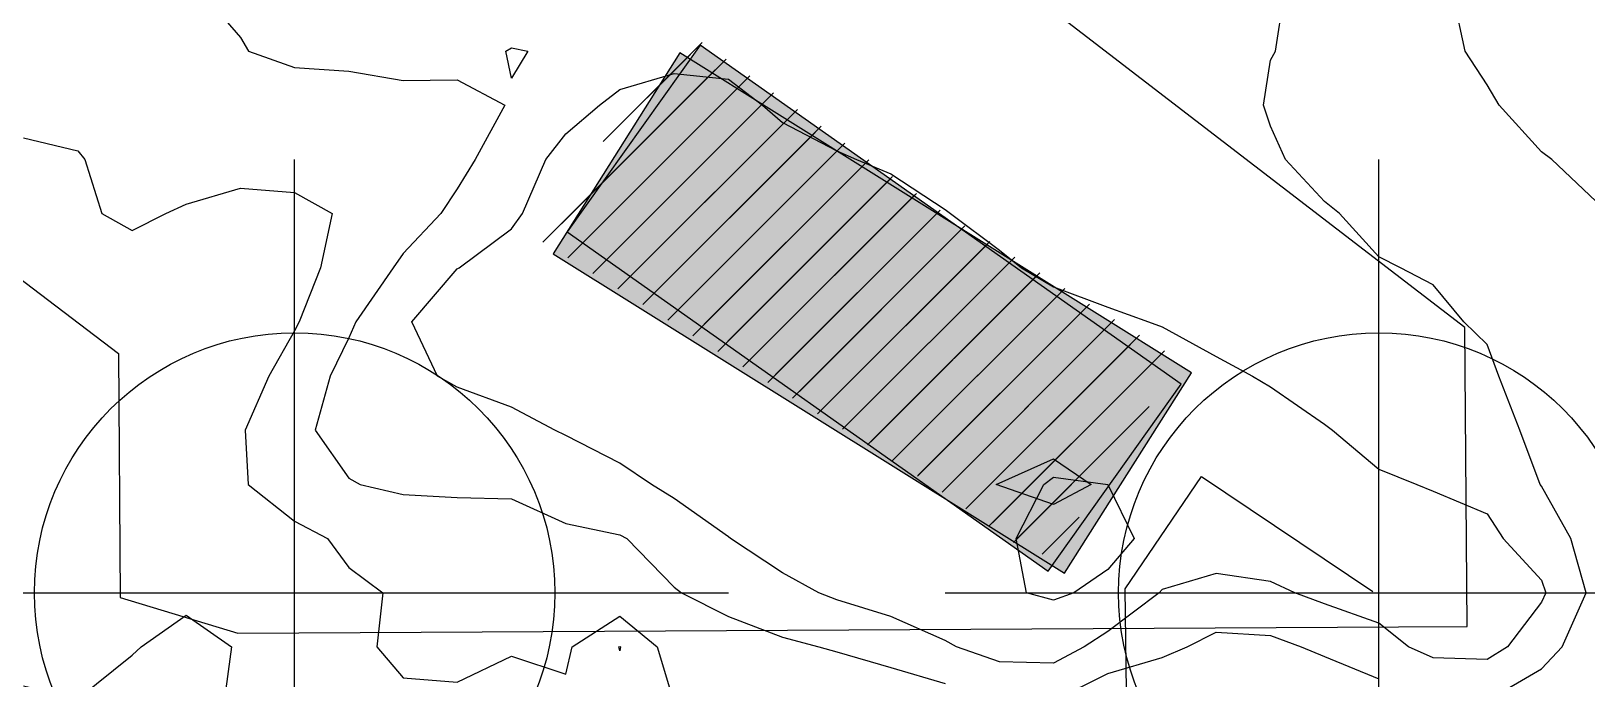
# Model space of a CAD drawing. Extents: x 6438959 to 7279357, y 1424492 to 2039161.
# Drawn here: x 6785889 to 6786750, y 1743135 to 1743494 of the extents above; entities that cross this region are included whole.
import ezdxf

# ---------------------------------------------------------------- set-up
doc = ezdxf.new("R2010")
doc.units = 21
for name, color, linetype in [('ADJOINING_PARCELS', 241, 'Continuous'), ('BUILDINGS', 9, 'Continuous'), ('CL_LOCAL', 4, 'Continuous'), ('CONTOUR_1FT', 251, 'Continuous'), ('CONTOUR_INDEX', 150, 'Continuous')]:
    doc.layers.add(name, color=color, linetype=linetype)

msp = doc.modelspace()

# ---------------------------------------------------------------- hatches: boundary and pattern name
at = {"layer": 'BUILDINGS_HATCH'}
for points in [[(6786460.92, 1743193.59), (6786531.19, 1743304.5), (6786247.96, 1743481.69), (6786177.99, 1743370.42)], [(6786185.62, 1743382.61), (6786451.92, 1743194.72), (6786525.53, 1743298.12), (6786259.23, 1743486.01)]]:
    msp.add_hatch(color=251, dxfattribs=at).paths.add_polyline_path(points)
at = {"layer": 'BUILDINGS_SHADOW'}
h = msp.add_hatch(dxfattribs=at)
h.set_pattern_fill('ANSI31', scale=5)
h.paths.add_polyline_path([(6786453.98, 1743200.79), (6786524.24, 1743311.69), (6786241.02, 1743488.88), (6786171.05, 1743377.62)])
h = msp.add_hatch(dxfattribs=at)
h.set_pattern_fill('ANSI31', scale=5)
h.paths.add_polyline_path([(6786178.68, 1743389.81), (6786444.97, 1743201.92), (6786518.58, 1743305.31), (6786252.29, 1743493.2)])

# ---------------------------------------------------------------- linework, layer by layer
at = {"layer": 'ADJOINING_PARCELS'}
msp.add_lwpolyline([(6785390.51, 1744323.27), (6785393.8, 1743812.07), (6785395.12, 1743632.38), (6785596.19, 1743633.48), (6785597.02, 1743513.5), (6785675.96, 1743513.79), (6785721.35, 1743479.38), (6785937.39, 1743315.11), (6785938.34, 1743180.03), (6786003.38, 1743160.35), (6786645.84, 1743163.8), (6786683.77, 1743164.11), (6786682.41, 1743329.59), (6786644.24, 1743358.95), (6786060.62, 1743807.87), (6785390.51, 1744323.27)], close=True, dxfattribs=at)
at = {"layer": 'BUILDINGS'}
for points in [[(6786460.92, 1743193.59), (6786531.19, 1743304.5), (6786247.96, 1743481.69), (6786177.99, 1743370.42), (6786460.92, 1743193.59)], [(6786185.62, 1743382.61), (6786451.92, 1743194.72), (6786525.53, 1743298.12), (6786259.23, 1743486.01), (6786185.62, 1743382.61)]]:
    msp.add_lwpolyline(points, close=True, dxfattribs=at)
at = {"layer": 'CL_LOCAL'}
msp.add_lwpolyline([(6786495.4, 1743114.24), (6786494.5, 1743184.84), (6786536.64, 1743247.08), (6786631.47, 1743183.45)], dxfattribs=at)
at = {"layer": 'CONTOUR_1FT'}
for points, elevation in [([(6786784.88, 1743410.42), (6786754.88, 1743399.61), (6786730.56, 1743422.69), (6786724.88, 1743426.89), (6786701.43, 1743452.69), (6786694.88, 1743463.94), (6786682.64, 1743482.69), (6786676.26, 1743512.69), (6786694.88, 1743524.69), (6786724.88, 1743522.31), (6786751.73, 1743512.69), (6786754.88, 1743511.26), (6786784.88, 1743486.98), (6786788.31, 1743482.69), (6786801.91, 1743452.69), (6786796.13, 1743422.69), (6786784.88, 1743410.42)], 327), ([(6785985.6, 1743512.69), (6786004.88, 1743490.19), (6786009.38, 1743482.69), (6786034.88, 1743473.58), (6786064.88, 1743471.44), (6786094.88, 1743466.27), (6786124.88, 1743466.73), (6786151.28, 1743452.69), (6786134.76, 1743422.69), (6786124.88, 1743406.44), (6786115.84, 1743392.69), (6786094.88, 1743370.52), (6786089.32, 1743362.69), (6786068.67, 1743332.69), (6786064.88, 1743323.83), (6786054.55, 1743302.69), (6786046.28, 1743272.69), (6786064.88, 1743246.12), (6786071.2, 1743242.69), (6786094.88, 1743237.06), (6786124.88, 1743235.43), (6786154.88, 1743234.8), (6786184.88, 1743221.09), (6786214.88, 1743214.74), (6786218.73, 1743212.69), (6786244.88, 1743185.85), (6786249.02, 1743182.69), (6786274.88, 1743169.53), (6786304.88, 1743158.14), (6786324.88, 1743152.69), (6786334.88, 1743149.93), (6786364.88, 1743141.37), (6786394.88, 1743132.54)], 328), ([(6786694.88, 1743123.14), (6786724.88, 1743140.59), (6786736.31, 1743152.69), (6786749.55, 1743182.69), (6786741.16, 1743212.69), (6786724.88, 1743241.78), (6786724.17, 1743242.69), (6786712.96, 1743272.69), (6786701.35, 1743302.69), (6786694.88, 1743320.19), (6786681.84, 1743332.69), (6786664.88, 1743353.22), (6786646.88, 1743362.69), (6786634.88, 1743368.69), (6786613.07, 1743392.69), (6786604.88, 1743399.36), (6786583.16, 1743422.69), (6786574.88, 1743441.15), (6786571.13, 1743452.69), (6786574.88, 1743477.69), (6786577.61, 1743482.69), (6786582.38, 1743512.69)], 328), ([(6786154.88, 1743467.69), (6786151.67, 1743482.69), (6786154.88, 1743484.45), (6786163.88, 1743482.69), (6786154.88, 1743467.69)], 328), ([(6786604.88, 1743176.63), (6786588.3, 1743182.69), (6786574.88, 1743188.99), (6786544.88, 1743193.46), (6786514.88, 1743184.48), (6786513.22, 1743182.69), (6786484.88, 1743161.26), (6786471.81, 1743152.69), (6786454.88, 1743143.65), (6786424.88, 1743144.37), (6786401.13, 1743152.69), (6786394.88, 1743156.35), (6786364.88, 1743169.51), (6786334.88, 1743178.73), (6786324.88, 1743182.69), (6786304.88, 1743193.74), (6786276.08, 1743212.69), (6786274.88, 1743213.6), (6786244.88, 1743234.94), (6786232.34, 1743242.69), (6786214.88, 1743254.4), (6786184.88, 1743269.72), (6786178.88, 1743272.69), (6786154.88, 1743285.4), (6786124.88, 1743296.46), (6786113.97, 1743302.69), (6786099.8, 1743332.69), (6786124.88, 1743362.11), (6786125.92, 1743362.69), (6786154.88, 1743384.23), (6786160.88, 1743392.69), (6786173.94, 1743422.69), (6786184.88, 1743436.9), (6786203.63, 1743452.69), (6786214.88, 1743461.4), (6786244.88, 1743470.3), (6786274.88, 1743467.09), (6786293.83, 1743452.69), (6786304.88, 1743443.14), (6786334.88, 1743427.49), (6786345.79, 1743422.69), (6786364.88, 1743414.61), (6786394.88, 1743394.91), (6786397.74, 1743392.69), (6786424.88, 1743372.33), (6786437.16, 1743362.69), (6786454.88, 1743352.15), (6786484.88, 1743340.87), (6786507.38, 1743332.69), (6786514.88, 1743330.04), (6786544.88, 1743313.6), (6786564.88, 1743302.69), (6786574.88, 1743296.69), (6786604.88, 1743276.02), (6786609.17, 1743272.69), (6786634.88, 1743251.09), (6786655.88, 1743242.69), (6786664.88, 1743238.94), (6786694.88, 1743226.33), (6786703.71, 1743212.69), (6786724.88, 1743189.71), (6786727.33, 1743182.69), (6786724.88, 1743177.45), (6786706.09, 1743152.69), (6786694.88, 1743145.7), (6786664.88, 1743146.6), (6786651.2, 1743152.69), (6786634.88, 1743165.79), (6786604.88, 1743176.63)], 329), ([(6785884.88, 1743434.69), (6785914.88, 1743427.43), (6785918.8, 1743422.69), (6785928.22, 1743392.69), (6785944.88, 1743383.31), (6785963.63, 1743392.69), (6785974.88, 1743397.83), (6786004.88, 1743406.81), (6786034.88, 1743404.43), (6786055.65, 1743392.69), (6786049.13, 1743362.69), (6786037.41, 1743332.69), (6786034.88, 1743327.79), (6786020.58, 1743302.69), (6786007.58, 1743272.69), (6786009.17, 1743242.69), (6786034.88, 1743222.44), (6786053.02, 1743212.69), (6786064.88, 1743196.75), (6786083.63, 1743182.69), (6786080.31, 1743152.69), (6786094.88, 1743135.69), (6786124.88, 1743133.12), (6786154.88, 1743147.69), (6786184.88, 1743137.69), (6786188.5, 1743152.69), (6786214.88, 1743169.78), (6786235.56, 1743152.69), (6786244.48, 1743122.69)], 327), ([(6786466.13, 1743182.69), (6786454.88, 1743178.54), (6786439.88, 1743182.69), (6786434.11, 1743212.69), (6786449.43, 1743242.69), (6786454.88, 1743246.69), (6786484.88, 1743242.69), (6786484.88, 1743242.69), (6786499.52, 1743212.69), (6786484.88, 1743195.55), (6786466.13, 1743182.69)], 330), ([(6785884.88, 1743131.26), (6785914.88, 1743124.05), (6785944.88, 1743148.07), (6785949.88, 1743152.69), (6785974.88, 1743170.34), (6785999.88, 1743152.69), (6785995.88, 1743122.69), (6786004.88, 1743100.19), (6786009.17, 1743092.69), (6786034.88, 1743084.51), (6786064.88, 1743077.13), (6786094.88, 1743068.9), (6786120.6, 1743062.69), (6786094.88, 1743047.69), (6786083.63, 1743032.69), (6786064.88, 1743027.24), (6786034.88, 1743027.52), (6786004.88, 1743029.79), (6785974.88, 1743027.15), (6785953.71, 1743032.69), (6785944.88, 1743038.25), (6785914.88, 1743049.56), (6785884.88, 1743053.29)], 326), ([(6786454.88, 1743123.1), (6786484.88, 1743138.02), (6786514.88, 1743146.93), (6786528.79, 1743152.69), (6786544.88, 1743160.94), (6786574.88, 1743158.98), (6786591.81, 1743152.69), (6786604.88, 1743147.49), (6786634.88, 1743135)], 328), ([(6786214.88, 1743150.62), (6786214.37, 1743152.69), (6786214.88, 1743153.03), (6786215.29, 1743152.69), (6786214.88, 1743150.62)], 326)]:
    msp.add_lwpolyline(points, dxfattribs=dict(at, elevation=elevation))
at = {"layer": 'CONTOUR_INDEX', "elevation": 330}
msp.add_lwpolyline([(6786454.88, 1743231.67), (6786423.12, 1743242.69), (6786454.88, 1743256.9), (6786475.65, 1743242.69), (6786454.88, 1743231.67)], dxfattribs=at)
at = {"layer": 'IMG_ALIGN_NEAR'}
for p, q in [((6786034.88, 1742942.69, 321.22), (6786034.88, 1743422.69, 321.22)), ((6786634.88, 1742942.69, 321.22), (6786634.88, 1743422.69, 321.22)), ((6785794.88, 1743182.69, 321.22), (6786274.88, 1743182.69, 321.22)), ((6786394.88, 1743182.69, 321.22), (6786874.88, 1743182.69, 321.22))]:
    msp.add_line(p, q, dxfattribs=at)
for centre in [(6786034.88, 1743182.69, 321.22), (6786634.88, 1743182.69, 321.22)]:
    msp.add_circle(centre, 144, dxfattribs=at)

doc.saveas('drawing.dxf')
